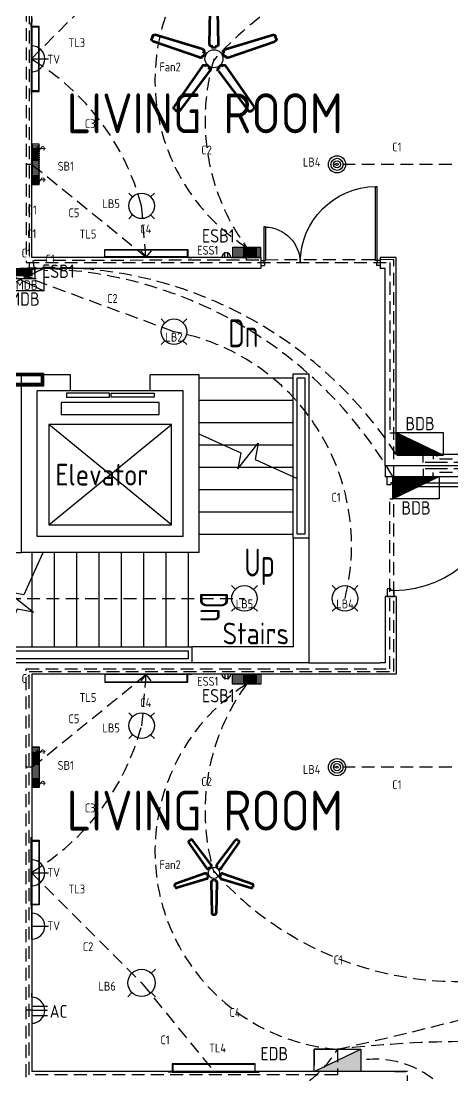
# Model space of a CAD drawing. Header units: inches. Extents: x 33646 to 69385, y 29955 to 61001.
# Drawn here: x 35453 to 35666, y 30723 to 31243 of the extents above; entities that cross this region are included whole.
import ezdxf
from ezdxf.enums import TextEntityAlignment as Align

# ---------------------------------------------------------------- set-up
doc = ezdxf.new("R2010")
doc.units = ezdxf.units.IN
doc.header["$MEASUREMENT"] = 0
doc.linetypes.add('HIDDEN', pattern=[9.525, 6.35, -3.175])
doc.layers.add('All Text', color=7, linetype='Continuous', plot=False)
for name, color, linetype in [('Conduit', 4, 'Continuous'), ('EDB', 1, 'Continuous'), ('Electrical Layout', 130, 'Continuous'), ('STAIR', 2, 'Continuous'), ('WALL', 7, 'Continuous'), ('WINDOW', 111, 'Continuous'), ('YQ_TEXT', 6, 'Continuous')]:
    doc.layers.add(name, color=color, linetype=linetype)
doc.styles.add('YQ_DIM', font='SUPEROS.SHX', dxfattribs={"width": 0.8, "bigfont": 'HZDX.SHX'})
doc.styles.add('YQ_TEXT', font='SUPEROS.SHX', dxfattribs={"width": 0.8, "bigfont": 'HZDX.SHX'})
pattern_1 = [(270, (5537.67754, 67257.2496), (0.25, -0.5), [0.25, -0.25, 0, -0.25, 0, -0.25])]
pattern_2 = [(0, (-740.6411, 1221.29276), (0.5, 0.25), [0.25, -0.25, 0, -0.25, 0, -0.25])]

# ---------------------------------------------------------------- blocks, each defined once
blk = doc.blocks.new('DR_DBS')
for p, q in [((-0.46, 0.641), (-0.475, 0.641)), ((-0.475, 0.02), (-0.475, 0.641)), ((-0.46, 0.02), (-0.46, 0.641)), ((0.46, 0.3014), (0.475, 0.3014)), ((0.46, 0.3014), (0.46, 0.02)), ((0.475, 0.3014), (0.475, 0.02)), ((-0.5, 0.02), (-0.46, 0.02)), ((-0.5, 0.02), (-0.5, -0.02)), ((-0.475, 0.02), (-0.475, 0)), ((-0.475, 0), (-0.4675, 0)), ((-0.4675, 0), (-0.4675, -0.02)), ((0.5, 0.02), (0.46, 0.02)), ((0.475, 0), (0.4675, 0)), ((0.4675, 0), (0.4675, -0.02)), ((0.475, 0.02), (0.475, 0)), ((0.5, 0.02), (0.5, -0.02)), ((-0.5, -0.02), (-0.4675, -0.02)), ((0.5, -0.02), (0.4675, -0.02))]:
    blk.add_line(p, q)
for centre, radius, start, end in [((-0.4705, 0.0009), 0.6401, 0.51422, 89.06145), ((0.4702, 0.0009), 0.3006, 91.94694, 178.90617)]:
    blk.add_arc(centre, radius, start, end)
blk = doc.blocks.new('*U146')
at = {"layer": 'Electrical Layout', "lineweight": 211}
for p, q in [((-2.19, -11.62), (-1.69, 12.78)), ((-0.58, 13.86), (0.58, 13.86)), ((2.19, -11.62), (1.69, 12.78)), ((-0.55, -12.75), (-1.09, -12.75)), ((-0.55, -13.86), (-0.55, -12.75)), ((0.55, -13.86), (0.55, -12.75)), ((0.55, -12.75), (1.09, -12.75))]:
    blk.add_line(p, q, dxfattribs=at)
for centre, start, end in [((-0.58, 12.75), 90, 178.8065), ((0.58, 12.75), 1.1935, 90), ((-1.09, -11.64), 178.8065, 270), ((1.09, -11.64), 270, 1.1935)]:
    blk.add_arc(centre, 1.11, start, end, dxfattribs=at)
blk = doc.blocks.new('*U158')
at = {"layer": 'Conduit', "color": 0, "linetype": 'ByBlock', "lineweight": -2, "transparency": 16777216}
blk.add_blockref('*U146', (39817, 33287.74), dxfattribs=at)
for p, rotation in [((39799.6, 33275.1), 72), ((39834.4, 33275.1), 288), ((39806.24, 33254.64), 144), ((39827.75, 33254.64), 216)]:
    blk.add_blockref('*U146', p, dxfattribs=dict(at, rotation=rotation))
blk = doc.blocks.new('*U169')
at = {"layer": 'Electrical Layout', "lineweight": 211}
for p, q in [((-1.39, -7.34), (-1.06, 8.07)), ((-0.36, 8.75), (0.36, 8.75)), ((1.39, -7.34), (1.06, 8.07)), ((-0.35, -8.05), (-0.69, -8.05)), ((-0.35, -8.75), (-0.35, -8.05)), ((0.35, -8.75), (0.35, -8.05)), ((0.35, -8.05), (0.69, -8.05))]:
    blk.add_line(p, q, dxfattribs=at)
for centre, start, end in [((-0.36, 8.05), 90, 178.8065), ((0.36, 8.05), 1.1935, 90), ((-0.69, -7.35), 178.8065, 270), ((0.69, -7.35), 270, 1.1935)]:
    blk.add_arc(centre, 0.7, start, end, dxfattribs=at)
blk = doc.blocks.new('*U147')
at = {"layer": 'Conduit', "color": 0, "linetype": 'ByBlock', "lineweight": -2, "transparency": 16777216}
blk.add_blockref('*U169', (25143.89, 21020.75), dxfattribs=at)
for p, rotation in [((25132.9, 21012.77), 72), ((25154.88, 21012.77), 288), ((25137.1, 20999.85), 144), ((25150.68, 20999.85), 216)]:
    blk.add_blockref('*U169', p, dxfattribs=dict(at, rotation=rotation))
blk = doc.blocks.new('DR_D01')
for p, q in [((-0.45, 0.93), (-0.42, 0.93)), ((-0.45, 0.03), (-0.45, 0.93)), ((-0.42, 0.03), (-0.42, 0.93)), ((-0.5, 0.03), (-0.42, 0.03)), ((-0.5, 0.03), (-0.5, -0.03)), ((-0.45, 0.03), (-0.45, 0)), ((-0.45, 0), (-0.435, 0)), ((-0.435, 0), (-0.435, -0.03)), ((0.435, 0), (0.435, -0.03)), ((0.45, 0), (0.435, 0)), ((0.45, 0.03), (0.45, 0)), ((0.5, 0.03), (0.45, 0.03)), ((0.5, -0.03), (0.5, 0.03)), ((-0.435, -0.03), (-0.5, -0.03)), ((0.435, -0.03), (0.5, -0.03))]:
    blk.add_line(p, q)
blk.add_arc((-0.4602, 0.0206), 0.9103, 0.59152, 87.46644)

msp = doc.modelspace()

# ---------------------------------------------------------------- hatches: boundary and pattern name
at = {"layer": 'Conduit', "linetype": 'HIDDEN', "true_color": 0xffffff}
h = msp.add_hatch(dxfattribs=at)
h.set_pattern_fill('ANSI31')
h.set_pattern_definition([(45, (-231.32246, 1439.7496), (-0.08838834765, 0.08838834765), [])])
h.paths.add_polyline_path([(35638.21, 31029.46), (35638.21, 31040.25), (35660.76, 31029.46)])
h = msp.add_hatch(dxfattribs=at)
h.set_pattern_fill('ANSI31')
h.set_pattern_definition([(45, (-233.30921, 1439.7496), (-0.08838834765, 0.08838834765), [])])
h.paths.add_polyline_path([(35636.22, 31018.44), (35636.22, 31007.66), (35658.77, 31018.44)])
at = {"layer": 'Electrical Layout'}
h = msp.add_hatch(dxfattribs=at)
h.set_pattern_fill('MUDST', color=256, angle=-90)
h.set_pattern_definition(pattern_1)
h.paths.add_polyline_path([(35458.21, 31182.75), (35461.71, 31182.75), (35461.71, 31162.75), (35458.21, 31162.75)])
h = msp.add_hatch(dxfattribs=at)
h.set_pattern_fill('MUDST', color=256)
h.set_pattern_definition(pattern_2)
h.paths.add_polyline_path([(35571.02, 31126.79), (35571.02, 31131.79), (35557.02, 31131.79), (35557.02, 31126.79)])
h = msp.add_hatch(dxfattribs=at)
h.set_pattern_fill('PLAST', color=256, angle=-180)
h.set_pattern_definition([(180, (-4115.4054, 548.72225), (-2e-16, -0.25), []), (180, (-4115.4054, 548.691), (-2e-16, -0.25), []), (180, (-4115.4054, 548.65975), (-2e-16, -0.25), [])])
h.paths.add_polyline_path([(35458.33, 31117.78), (35458.33, 31121.28), (35446.83, 31121.28), (35446.83, 31117.78)])
h = msp.add_hatch(dxfattribs=at)
h.set_pattern_fill('MUDST', color=256)
h.set_pattern_definition(pattern_2)
h.paths.add_polyline_path([(35557.02, 30921.11), (35557.02, 30916.11), (35571.02, 30916.11), (35571.02, 30921.11)])
h = msp.add_hatch(dxfattribs=at)
h.set_pattern_fill('MUDST', color=256, angle=-90)
h.set_pattern_definition(pattern_1)
h.paths.add_polyline_path([(35458.21, 30865.16), (35461.71, 30865.16), (35461.71, 30885.16), (35458.21, 30885.16)])
at = {"layer": 'Electrical Layout', "linetype": 'HIDDEN'}
h = msp.add_hatch(color=4, dxfattribs=at)
h.set_gradient(color1=(255, 255, 255), one_color=1, tint=1)
h.paths.add_polyline_path([(35620.41, 30724.93), (35620.41, 30735.93), (35597.41, 30724.93)])

# ---------------------------------------------------------------- linework, layer by layer
at = {"layer": 'Conduit', "linetype": 'HIDDEN'}
for p, q in [((35455.21, 31325.75), (35455.21, 31172.75)), ((35457.7, 31224.76), (35512.21, 31279.25)), ((35458.21, 31172.75), (35455.21, 31172.75)), ((35455.21, 31172.75), (35455.21, 31124.25)), ((35458.21, 31172.75), (35514.36, 31127.04)), ((35674.89, 31172.75), (35606.95, 31172.75)), ((35514.36, 31127.04), (35512.21, 31152.25)), ((35514.41, 31127.04), (35511.91, 31130.04)), ((35516.91, 31130.04), (35514.41, 31127.04)), ((35455.21, 31124.25), (35634.71, 31124.25)), ((35634.71, 31124.25), (35634.71, 31040.25)), ((35528.18, 31090.15), (35452.44, 31118.06)), ((35634.71, 31040.25), (35638.21, 31040.25)), ((35651.24, 31025.5), (35651.24, 31029.25)), ((35656.14, 31030), (35656.14, 31027.25)), ((35658.14, 31028.5), (35658.14, 31029.46)), ((35658.56, 31025.5), (35651.24, 31025.5)), ((35789.48, 31027.25), (35656.14, 31027.25)), ((35787.06, 31025.5), (35658.56, 31025.5)), ((35658.56, 31022.41), (35651.24, 31022.41)), ((35651.24, 31022.41), (35651.24, 31018.66)), ((35789.48, 31020.66), (35656.14, 31020.66)), ((35656.14, 31017.91), (35656.14, 31020.66)), ((35656.15, 31019.41), (35656.15, 31018.44)), ((35787.06, 31022.41), (35658.56, 31022.41)), ((35634.71, 30923.66), (35634.71, 31007.66)), ((35634.71, 31007.66), (35636.22, 31007.66)), ((35455.21, 30875.16), (35455.21, 30923.66)), ((35455.21, 30923.66), (35634.71, 30923.66)), ((35458.21, 30875.16), (35514.36, 30920.86)), ((35514.41, 30920.86), (35511.91, 30917.86)), ((35514.36, 30920.86), (35512.21, 30895.66)), ((35516.91, 30917.86), (35514.41, 30920.86)), ((35458.21, 30875.16), (35455.21, 30875.16)), ((35455.21, 30722.16), (35455.21, 30875.16)), ((35674.89, 30875.16), (35606.95, 30875.16)), ((35457.7, 30823.15), (35512.21, 30768.66)), ((35512.21, 30768.66), (35547.95, 30724.93)), ((35457.95, 30755.16), (35455.21, 30755.16))]:
    msp.add_line(p, q, dxfattribs=at)
at = {"layer": 'Conduit'}
for p, q in [((35507.75, 31156.7), (35505.84, 31158.61)), ((35507.75, 31147.8), (35505.84, 31145.89)), ((35516.66, 31147.8), (35518.57, 31145.89)), ((35532.63, 31094.6), (35534.55, 31096.51)), ((35523.73, 31085.69), (35521.82, 31083.78)), ((35532.63, 31085.69), (35534.55, 31083.78)), ((35567.45, 30962.93), (35569.36, 30964.84)), ((35617.11, 30962.93), (35619.02, 30964.84)), ((35558.54, 30954.02), (35556.63, 30952.11)), ((35567.45, 30954.02), (35569.36, 30952.11)), ((35608.2, 30954.02), (35606.29, 30952.11)), ((35617.11, 30954.02), (35619.02, 30952.11)), ((35507.75, 30900.11), (35505.84, 30902.02)), ((35516.66, 30900.11), (35518.57, 30902.02)), ((35507.75, 30891.2), (35505.84, 30889.29)), ((35507.45, 30773.41), (35505.4, 30775.46)), ((35516.96, 30773.41), (35519.01, 30775.46)), ((35507.45, 30763.9), (35505.4, 30761.86))]:
    msp.add_line(p, q, dxfattribs=at)
for points in [[(35516.66, 31156.7), (35518.57, 31158.61)], [(35523.73, 31094.6), (35521.82, 31096.51)], [(35558.54, 30962.93), (35556.63, 30964.84)], [(35608.2, 30962.93), (35606.29, 30964.84)], [(35516.66, 30891.2), (35518.57, 30889.29)], [(35516.96, 30763.9), (35519.01, 30761.86)]]:
    msp.add_lwpolyline(points, close=True, dxfattribs=at)
for centre, radius in [((35547.95, 31224.88), 4.44), ((35608.71, 31172.75), 4.24), ((35608.71, 31172.75), 3), ((35608.71, 31172.75), 1.76), ((35608.71, 31172.75), 0.515), ((35512.21, 31152.25), 6.3), ((35528.18, 31090.15), 6.3), ((35563, 30958.48), 6.3), ((35612.65, 30958.48), 6.3), ((35512.21, 30895.66), 6.3), ((35608.71, 30875.16), 4.24), ((35608.71, 30875.16), 3), ((35608.71, 30875.16), 1.76), ((35608.71, 30875.16), 0.515), ((35547.95, 30823.02), 2.8), ((35512.21, 30768.66), 6.73)]:
    msp.add_circle(centre, radius, dxfattribs=at)
at = {"layer": 'Conduit', "linetype": 'HIDDEN'}
for centre, radius, start, end in [((35395.72, 31121.43), 120.49, 14.8181, 59.0427), ((35457.45, 30914.39), 206.95, 30.252, 91.4278), ((35467.7, 30918.77), 203.08, 33.0312, 94.309), ((35508.43, 30984.54), 107.43, 345.9585, 79.4054), ((35395.72, 30926.47), 120.49, 300.9573, 345.1819)]:
    msp.add_arc(centre, radius, start, end, dxfattribs=at)
at = {"layer": 'EDB', "linetype": 'HIDDEN'}
for p, q in [((35456.66, 31324.55), (35456.66, 31118.82)), ((35636.73, 31125.71), (35458.52, 31125.24)), ((35458.52, 31125.24), (35459.44, 31118.77)), ((35564.02, 31125.55), (35564.02, 31126.79)), ((35636.73, 30922.41), (35636.73, 31125.71)), ((35456.66, 31118.82), (35452.44, 31118.77)), ((35459.44, 31118.77), (35452.44, 31118.77)), ((35341.39, 30958.48), (35563, 30958.48)), ((35456.77, 30723.38), (35456.77, 30922.41)), ((35456.77, 30922.41), (35636.73, 30922.41)), ((35608.91, 30735.93), (35608.91, 30723.38)), ((35608.91, 30723.38), (35456.77, 30723.38))]:
    msp.add_line(p, q, dxfattribs=at)
at = {"layer": 'EDB'}
for p, q in [((35445.44, 31121.27), (35459.44, 31116.27)), ((35445.44, 31116.27), (35459.44, 31121.27))]:
    msp.add_line(p, q, dxfattribs=at)
at = {"layer": 'EDB', "linetype": 'HIDDEN'}
for centre, radius, start, end in [((35616.76, 31214.34), 97.95, 94.5971, 237.4277), ((35129.27, 29173.32), 2191.78, 69.92795, 77.35929), ((35668.34, 31117.67), 160.79, 73.1133, 138.6279), ((35649.85, 31194.54), 106.32, 163.4187, 216.1706), ((35616.76, 30833.57), 97.95, 122.5723, 265.4029), ((35649.85, 30853.36), 106.32, 143.8294, 196.5813), ((35668.34, 30930.23), 160.79, 221.3721, 286.8867), ((35129.27, 32874.59), 2191.78, 282.64071, 290.07205), ((35676.32, 30142.46), 597.29, 73.25458, 96.48017), ((35562.88, 30763.25), 53.53, 245.825, 329.3074), ((35627.72, 30685.14), 45.87, 340.6312, 99.1765)]:
    msp.add_arc(centre, radius, start, end, dxfattribs=at)
at = {"layer": 'Electrical Layout'}
for p, q in [((35457.7, 31240.76), (35457.7, 31242.76)), ((35457.95, 31244.84), (35457.95, 31242.84)), ((35457.95, 31231.29), (35457.95, 31233.29)), ((35457.95, 31231.29), (35457.95, 31233.29)), ((35457.95, 31231.29), (35457.95, 31233.29)), ((35457.95, 31231.29), (35457.95, 31218.48)), ((35457.95, 31231.29), (35457.95, 31218.48)), ((35457.95, 31231.29), (35457.95, 31218.48)), ((35457.95, 31224.88), (35466.2, 31224.88)), ((35457.95, 31224.88), (35466.2, 31224.88)), ((35457.95, 31224.88), (35466.2, 31224.88)), ((35457.95, 31222.88), (35457.95, 31222.38)), ((35457.95, 31222.88), (35457.95, 31222.38)), ((35457.95, 31222.88), (35457.95, 31222.38)), ((35457.95, 31218.48), (35457.95, 31216.48)), ((35457.95, 31218.48), (35457.95, 31216.48)), ((35457.95, 31218.48), (35457.95, 31216.48)), ((35457.7, 31213.76), (35457.7, 31207.26)), ((35553.24, 31126.79), (35553.24, 31129.48)), ((35554.8, 31126.79), (35554.8, 31129.48)), ((35507.99, 31126.79), (35501.49, 31126.79)), ((35534.99, 31126.79), (35536.99, 31126.79)), ((35551.89, 31126.79), (35551.19, 31126.79)), ((35556.33, 31126.79), (35551.89, 31126.79)), ((35553.42, 31126.79), (35553.24, 31126.79)), ((35556.33, 31126.79), (35557.02, 31126.79)), ((35440.94, 31121.27), (35463.94, 31110.27)), ((35463.94, 31121.27), (35440.94, 31110.27)), ((35460.14, 31116.27), (35459.44, 31116.27)), ((35638.21, 31040.25), (35661.21, 31029.25)), ((35637.95, 31018.44), (35632.44, 31018.44)), ((35636.22, 31007.66), (35659.22, 31018.66)), ((35637.95, 30959.44), (35632.44, 30959.44)), ((35507.99, 30921.11), (35501.49, 30921.11)), ((35534.99, 30921.11), (35536.99, 30921.11)), ((35551.89, 30921.11), (35551.19, 30921.11)), ((35556.33, 30921.11), (35551.89, 30921.11)), ((35553.42, 30921.11), (35553.24, 30921.11)), ((35553.24, 30921.11), (35553.24, 30918.43)), ((35554.8, 30921.11), (35554.8, 30918.43)), ((35556.33, 30921.11), (35557.02, 30921.11)), ((35457.7, 30834.15), (35457.7, 30840.65)), ((35457.95, 30829.43), (35457.95, 30831.43)), ((35457.95, 30829.43), (35457.95, 30831.43)), ((35457.95, 30829.43), (35457.95, 30831.43)), ((35457.95, 30816.61), (35457.95, 30829.43)), ((35457.95, 30816.61), (35457.95, 30829.43)), ((35457.95, 30816.61), (35457.95, 30829.43)), ((35457.95, 30825.02), (35457.95, 30825.52)), ((35457.95, 30825.02), (35457.95, 30825.52)), ((35457.95, 30825.02), (35457.95, 30825.52)), ((35457.95, 30823.02), (35466.2, 30823.02)), ((35457.95, 30823.02), (35466.2, 30823.02)), ((35457.95, 30823.02), (35466.2, 30823.02)), ((35457.95, 30816.61), (35457.95, 30814.61)), ((35457.95, 30816.61), (35457.95, 30814.61)), ((35457.95, 30816.61), (35457.95, 30814.61)), ((35457.7, 30807.15), (35457.7, 30805.15)), ((35457.95, 30803.06), (35457.95, 30805.06)), ((35457.95, 30790.25), (35457.95, 30803.06)), ((35457.95, 30798.66), (35457.95, 30799.16)), ((35457.95, 30796.66), (35466.2, 30796.66)), ((35457.95, 30790.25), (35457.95, 30788.25)), ((35457.95, 30761.56), (35457.95, 30763.56)), ((35457.95, 30761.56), (35457.95, 30748.75)), ((35457.95, 30757.16), (35465.7, 30757.16)), ((35457.95, 30755.16), (35465.7, 30755.16)), ((35457.95, 30753.16), (35457.95, 30752.66)), ((35457.95, 30752.66), (35465.7, 30752.66)), ((35457.95, 30748.75), (35457.95, 30746.75)), ((35602.86, 30735.93), (35597.35, 30735.93)), ((35597.41, 30724.93), (35620.41, 30735.93)), ((35527.33, 30724.68), (35525.33, 30724.68)), ((35554.33, 30724.68), (35560.83, 30724.68)), ((35637.11, 30724.93), (35642.62, 30724.93))]:
    msp.add_line(p, q, dxfattribs=at)
at = {"layer": 'Electrical Layout', "linetype": 'HIDDEN'}
for p, q in [((35493.99, 31126.79), (35491.99, 31126.79)), ((35493.99, 30921.11), (35491.99, 30921.11)), ((35568.33, 30724.68), (35570.33, 30724.68)), ((35643.47, 30724.93), (35637.95, 30724.93)), ((35643.47, 30716.62), (35643.47, 30724.93))]:
    msp.add_line(p, q, dxfattribs=at)
at = {"layer": 'Electrical Layout'}
for points in [[(35457.7, 31240.76), (35457.7, 31208.76), (35461.7, 31208.76), (35461.7, 31240.76)], [(35457.95, 31240.51), (35457.95, 31209.26), (35461.45, 31209.26), (35461.45, 31240.51)], [(35458.21, 31182.75), (35458.21, 31162.75), (35461.71, 31162.75), (35461.71, 31182.75)], [(35534.99, 31126.79), (35493.99, 31126.79), (35493.99, 31130.79), (35534.99, 31130.79)], [(35534.74, 31127.04), (35493.99, 31127.04), (35493.99, 31130.54), (35534.74, 31130.54)], [(35440.94, 31121.27), (35463.94, 31121.27), (35463.94, 31110.27), (35440.94, 31110.27)], [(35441.32, 31069.76), (35463.82, 31069.76), (35463.82, 31063.26), (35441.32, 31063.26)], [(35441.57, 31069.51), (35463.57, 31069.51), (35463.57, 31063.51), (35441.57, 31063.51)], [(35441.82, 31069.26), (35463.32, 31069.26), (35463.32, 31063.76), (35441.82, 31063.76)], [(35442.07, 31069.01), (35463.07, 31069.01), (35463.07, 31064.01), (35442.07, 31064.01)], [(35442.32, 31068.76), (35462.82, 31068.76), (35462.82, 31064.26), (35442.32, 31064.26)], [(35442.57, 31068.51), (35462.57, 31068.51), (35462.57, 31064.51), (35442.57, 31064.51)], [(35661.21, 31040.25), (35638.21, 31040.25), (35638.21, 31029.25), (35661.21, 31029.25)], [(35659.22, 31007.66), (35636.22, 31007.66), (35636.22, 31018.66), (35659.22, 31018.66)], [(35534.99, 30921.11), (35493.99, 30921.11), (35493.99, 30917.11), (35534.99, 30917.11)], [(35534.74, 30920.86), (35493.99, 30920.86), (35493.99, 30917.36), (35534.74, 30917.36)], [(35458.21, 30865.16), (35458.21, 30885.16), (35461.71, 30885.16), (35461.71, 30865.16)], [(35457.7, 30807.15), (35457.7, 30839.15), (35461.7, 30839.15), (35461.7, 30807.15)], [(35457.95, 30807.4), (35457.95, 30838.65), (35461.45, 30838.65), (35461.45, 30807.4)], [(35620.41, 30724.93), (35597.41, 30724.93), (35597.41, 30735.93), (35620.41, 30735.93)], [(35527.33, 30724.68), (35568.33, 30724.68), (35568.33, 30728.68), (35527.33, 30728.68)], [(35527.58, 30724.93), (35568.33, 30724.93), (35568.33, 30728.43), (35527.58, 30728.43)]]:
    msp.add_lwpolyline(points, close=True, dxfattribs=at)
at = {"layer": 'Electrical Layout', "color": 1}
for points in [[(35571.02, 31131.79), (35557.02, 31131.79), (35557.02, 31126.79), (35571.02, 31126.79)], [(35445.44, 31121.27), (35459.44, 31121.27), (35459.44, 31116.27), (35445.44, 31116.27)], [(35571.02, 30916.11), (35557.02, 30916.11), (35557.02, 30921.11), (35571.02, 30921.11)]]:
    msp.add_lwpolyline(points, close=True, dxfattribs=at)
at = {"layer": 'Electrical Layout'}
for centre, radius, start, end in [((35457.95, 31224.88), 6.41, 270, 90), ((35457.95, 31224.88), 6.41, 270, 90), ((35457.95, 31224.88), 6.41, 270, 90), ((35554.11, 31126.79), 2.22, 0, 180), ((35554.11, 30921.11), 2.22, 180, 0), ((35457.95, 30823.02), 6.41, 270, 90), ((35457.95, 30823.02), 6.41, 270, 90), ((35457.95, 30823.02), 6.41, 270, 90), ((35457.95, 30796.66), 6.41, 270, 90), ((35457.95, 30755.16), 6.41, 270, 90)]:
    msp.add_arc(centre, radius, start, end, dxfattribs=at)
at = {"layer": 'STAIR'}
for p, q in [((35540.53, 31067.33), (35586.99, 31067.33)), ((35540.53, 31056.31), (35586.99, 31056.31)), ((35540.53, 31045.28), (35586.99, 31045.28)), ((35466.47, 30994.78), (35526.95, 31044.37)), ((35526.95, 30994.78), (35466.47, 31044.37)), ((35540.53, 31034.26), (35586.99, 31034.26)), ((35540.53, 31023.24), (35586.99, 31023.24)), ((35540.53, 31012.21), (35586.99, 31012.21)), ((35540.53, 31001.19), (35586.99, 31001.19)), ((35540.53, 30990.16), (35586.99, 30990.16)), ((35457.95, 30980.96), (35457.95, 30934.5)), ((35468.98, 30980.96), (35468.98, 30934.5)), ((35480, 30980.96), (35480, 30934.5)), ((35491.02, 30980.96), (35491.02, 30934.5)), ((35502.05, 30980.96), (35502.05, 30934.5)), ((35513.07, 30980.96), (35513.07, 30934.5)), ((35524.1, 30980.96), (35524.1, 30934.5)), ((35535.12, 30980.96), (35535.12, 30934.5))]:
    msp.add_line(p, q, dxfattribs=at)
for points in [[(35594.86, 30988.2), (35586.99, 30988.2), (35586.99, 31069.3), (35594.86, 31069.3)], [(35592.89, 30990.16), (35588.95, 30990.16), (35588.95, 31067.33), (35592.89, 31067.33)], [(35472.52, 31049.21), (35520.9, 31049.21), (35520.9, 31055.26), (35472.52, 31055.26)], [(35466.47, 30994.78), (35526.95, 30994.78), (35526.95, 31044.37), (35466.47, 31044.37)], [(35367.8, 30926.62), (35367.8, 30934.5), (35537.09, 30934.5), (35537.09, 30926.62)], [(35369.76, 30928.59), (35369.76, 30932.53), (35535.12, 30932.53), (35535.12, 30928.59)]]:
    msp.add_lwpolyline(points, close=True, dxfattribs=at)
at = {"layer": 'WALL'}
for p, q in [((35457.95, 31126.79), (35457.95, 31322.98)), ((35571.02, 31126.79), (35457.95, 31126.79)), ((35571.02, 31126.79), (35571.02, 31121.28)), ((35637.95, 31126.79), (35630.08, 31126.79)), ((35630.08, 31126.79), (35630.08, 31121.28)), ((35637.95, 31029.46), (35637.95, 31126.79)), ((35571.02, 31121.28), (35452.44, 31121.28)), ((35632.44, 31121.28), (35630.08, 31121.28)), ((35632.44, 31023.95), (35632.44, 31121.28)), ((35428.65, 31068.89), (35452.84, 31068.89)), ((35452.84, 30981.14), (35452.84, 31068.89)), ((35452.84, 30981.14), (35452.84, 31068.89)), ((35477.03, 31068.89), (35452.84, 31068.89)), ((35477.03, 31061.02), (35477.03, 31068.89)), ((35540.59, 31068.89), (35516.4, 31068.89)), ((35516.4, 31061.02), (35516.4, 31068.89)), ((35540.59, 30981.14), (35540.59, 31068.89)), ((35460.71, 30989.02), (35460.71, 31061.02)), ((35477.03, 31061.02), (35460.71, 31061.02)), ((35532.71, 31061.02), (35516.4, 31061.02)), ((35532.71, 30989.02), (35532.71, 31061.02)), ((35792.98, 31029.46), (35637.95, 31029.46)), ((36037.51, 31023.95), (35632.44, 31023.95)), ((36037.51, 31023.95), (35632.44, 31023.95)), ((35632.44, 31023.95), (35632.44, 31018.44)), ((36037.51, 31023.95), (35632.44, 31023.95)), ((36037.51, 31023.95), (35632.44, 31023.95)), ((35792.98, 31018.44), (35637.95, 31018.44)), ((35532.71, 30989.02), (35460.71, 30989.02)), ((35586.99, 30988.2), (35586.99, 30934.5)), ((35594.86, 30988.2), (35594.86, 30926.62)), ((35365.09, 30981.14), (35452.84, 30981.14)), ((35540.59, 30981.14), (35452.84, 30981.14)), ((35632.44, 30959.44), (35632.44, 30926.62)), ((35637.95, 30959.44), (35637.95, 30921.11)), ((35586.99, 30934.5), (35537.09, 30934.5)), ((35571.02, 30926.62), (35452.44, 30926.62)), ((35594.86, 30926.62), (35537.09, 30926.62)), ((35594.86, 30926.62), (35630.08, 30926.62)), ((35632.44, 30926.62), (35630.08, 30926.62)), ((35571.02, 30921.11), (35457.95, 30921.11)), ((35457.95, 30921.11), (35457.95, 30724.93)), ((35630.08, 30921.11), (35571.02, 30921.11)), ((35637.95, 30921.11), (35630.08, 30921.11)), ((35597.47, 30735.93), (35597.47, 30728.06)), ((35637.95, 30724.93), (35457.95, 30724.93))]:
    msp.add_line(p, q, dxfattribs=at)
at = {"layer": 'WINDOW'}
msp.add_line((35516.4, 31061.02), (35477.03, 31061.02), dxfattribs=at)
for points in [[(35475.06, 31059.84), (35475.06, 31057.87), (35496.32, 31057.87), (35496.32, 31059.84)], [(35518.36, 31059.84), (35518.36, 31057.87), (35497.1, 31057.87), (35497.1, 31059.84)]]:
    msp.add_lwpolyline(points, close=True, dxfattribs=at)
at = {"layer": 'YQ_TEXT'}
for points in [[(35563.76, 31039.77, 0, 2.62, 0), (35563.76, 31047.65, 0, 0, 0), (35563.76, 31078.35, 0, 0, 0)], [(35563.76, 31017.72, 0, 2.62, 0), (35563.76, 31009.85, 0, 0, 0), (35563.76, 30979.14, 0, 0, 0)], [(35463.47, 30957.73, 0, 2.62, 0), (35471.34, 30957.73, 0, 0, 0), (35546.14, 30957.73, 0, 0, 0)]]:
    msp.add_lwpolyline(points, format="xyseb", dxfattribs=at)
for points in [[(35540.53, 31039.77), (35561.16, 31030.38), (35559.69, 31022.4), (35569.8, 31035.1), (35568.32, 31027.12), (35588.95, 31017.72)], [(35463.47, 30980.96), (35454.07, 30960.33), (35446.09, 30961.8), (35458.79, 30951.69), (35450.81, 30953.16), (35441.42, 30932.53)]]:
    msp.add_lwpolyline(points, dxfattribs=at)

# ---------------------------------------------------------------- block references
at = {"layer": 'Conduit', "extrusion": (0, 0, -1), "zscale": -1}
msp.add_blockref('*U158', (-75364.94, -2043.99), dxfattribs=at)
at = {"layer": 'Conduit', "rotation": 180}
msp.add_blockref('*U147', (60691.83, 51831.86), dxfattribs=at)
at = {"layer": 'WINDOW', "xscale": -59.05511811023621, "yscale": 59.05511811023621, "zscale": 59.05511811023621}
msp.add_blockref('DR_DBS', (35600.55, 31124.04), dxfattribs=at)
at = {"layer": 'WINDOW', "xscale": 59, "yscale": 59, "zscale": 59, "rotation": 270}
msp.add_blockref('DR_D01', (35635.2, 30988.94), dxfattribs=at)

# ---------------------------------------------------------------- texts
at = {"layer": 'All Text', "style": 'YQ_DIM'}
for p in [(35475.21, 31188.12), (35475.21, 30843.89)]:
    msp.add_text('LIVING ROOM', height=19.685, dxfattribs=at).set_placement(p)
at = {"layer": 'All Text', "color": 7, "style": 'YQ_TEXT', "width": 0.8}
for s, p in [('Dn', (35562.52, 31089.38)), ('Up', (35570.46, 30974.08))]:
    msp.add_text(s, height=13.78, dxfattribs=at).set_placement(p, align=Align.MIDDLE)
at = {"layer": 'All Text', "style": 'YQ_DIM'}
for s, p in [('Elevator ', (35495.47, 31019.58)), ('Stairs ', (35571.51, 30941.18))]:
    msp.add_text(s, height=10.685, dxfattribs=at).set_placement(p, align=Align.MIDDLE)
at = {"layer": 'All Text', "color": 7, "style": 'YQ_TEXT', "width": 0.8}
msp.add_text('Dn', height=13.78, rotation=270, dxfattribs=at).set_placement((35547.98, 30954.26), align=Align.MIDDLE)
at = {"layer": 'EDB', "style": 'YQ_DIM'}
msp.add_text('SEMDB', height=4.685, dxfattribs=at).set_placement((35452.51, 31113.17), align=Align.MIDDLE)
at = {"layer": 'Electrical Layout', "color": 4, "style": 'YQ_DIM'}
for s, p in [('TL3', (35480.2, 31232.85)), ('Fan2', (35526.26, 31220.85)), ('C3', (35486.76, 31192.85)), ('C1', (35638.26, 31181.35)), ('LB4', (35596.2, 31173.85)), ('SB1', (35474.76, 31171.85)), ('LB5', (35497.2, 31153.35)), ('C1', (35458.15, 31150.27)), ('C5', (35478.76, 31148.85)), ('TL5', (35485.7, 31138.35)), ('C4', (35514.26, 31140.85)), ('C1', (35455.24, 31128.98)), ('C2', (35497.78, 31106.55)), ('LB2', (35528.19, 31087.46)), ('C1', (35608.19, 31008.42)), ('LB5', (35563.01, 30955.79)), ('LB4', (35612.66, 30955.79)), ('C1', (35455.24, 30918.92)), ('TL5', (35485.7, 30909.55)), ('C4', (35514.26, 30907.05)), ('C5', (35478.76, 30899.05)), ('LB5', (35497.2, 30894.55)), ('SB1', (35474.76, 30876.05)), ('LB4', (35596.2, 30874.05)), ('C1', (35638.26, 30866.55)), ('C3', (35486.76, 30855.05)), ('Fan2', (35526.26, 30827.05)), ('TL3', (35480.2, 30815.05)), ('C2', (35485.76, 30786.55)), ('LB6', (35495.2, 30767.05)), ('C1', (35523.76, 30740.55)), ('TL4', (35549.7, 30736.55))]:
    msp.add_text(s, height=4.378, dxfattribs=at).set_placement(p, align=Align.MIDDLE)
at = {"layer": 'Electrical Layout', "style": 'YQ_DIM'}
for s, height, p in [('TV', 4.378, (35468.78, 31224.65)), ('TV', 4.378, (35468.78, 31224.65)), ('TV', 4.378, (35468.78, 31224.65)), ('SMDB', 6.61, (35452.08, 31106.27)), ('BDB', 6.61, (35649.71, 31044.75)), ('BDB', 6.61, (35647.72, 31003.16)), ('TV', 4.378, (35468.78, 30823.25)), ('TV', 4.378, (35468.78, 30823.25)), ('TV', 4.378, (35468.78, 30823.25)), ('TV', 4.378, (35468.78, 30796.89))]:
    msp.add_text(s, height=height, dxfattribs=at).set_placement(p, align=Align.MIDDLE)
at = {"layer": 'Electrical Layout', "linetype": 'HIDDEN', "style": 'YQ_DIM'}
for p in [(35462.38, 31180.62), (35462.38, 31165.12), (35462.38, 30882.79), (35462.38, 30867.29)]:
    msp.add_text('$', height=5.07, rotation=270, dxfattribs=at).set_placement(p, align=Align.MIDDLE)
at = {"layer": 'Electrical Layout', "color": 1, "style": 'YQ_DIM'}
for s, height, p in [('C2', 4.378, (35544.3, 31179.85)), ('C1', 4.378, (35457.92, 31138.51)), ('ESB1', 6.61, (35550.07, 31137.47)), ('C1', 4.378, (35467.05, 31126.02)), ('ESS1', 4.378, (35544.88, 31130.35)), ('ESB1', 6.61, (35471.08, 31120.02)), ('ESS1', 4.378, (35544.88, 30917.55)), ('ESB1', 6.61, (35550.07, 30910.44)), ('C2', 4.378, (35544.3, 30868.05)), ('C1', 4.378, (35609.3, 30780.05)), ('C4', 4.378, (35558.3, 30754.05)), ('EDB', 6.61, (35577.76, 30733.74))]:
    msp.add_text(s, height=height, dxfattribs=at).set_placement(p, align=Align.MIDDLE)
at = {"layer": 'Electrical Layout', "linetype": 'HIDDEN', "style": 'YQ_DIM'}
msp.add_text('AC', height=6.303, dxfattribs=at).set_placement((35471.21, 30754.61), align=Align.MIDDLE)

doc.saveas('drawing.dxf')
